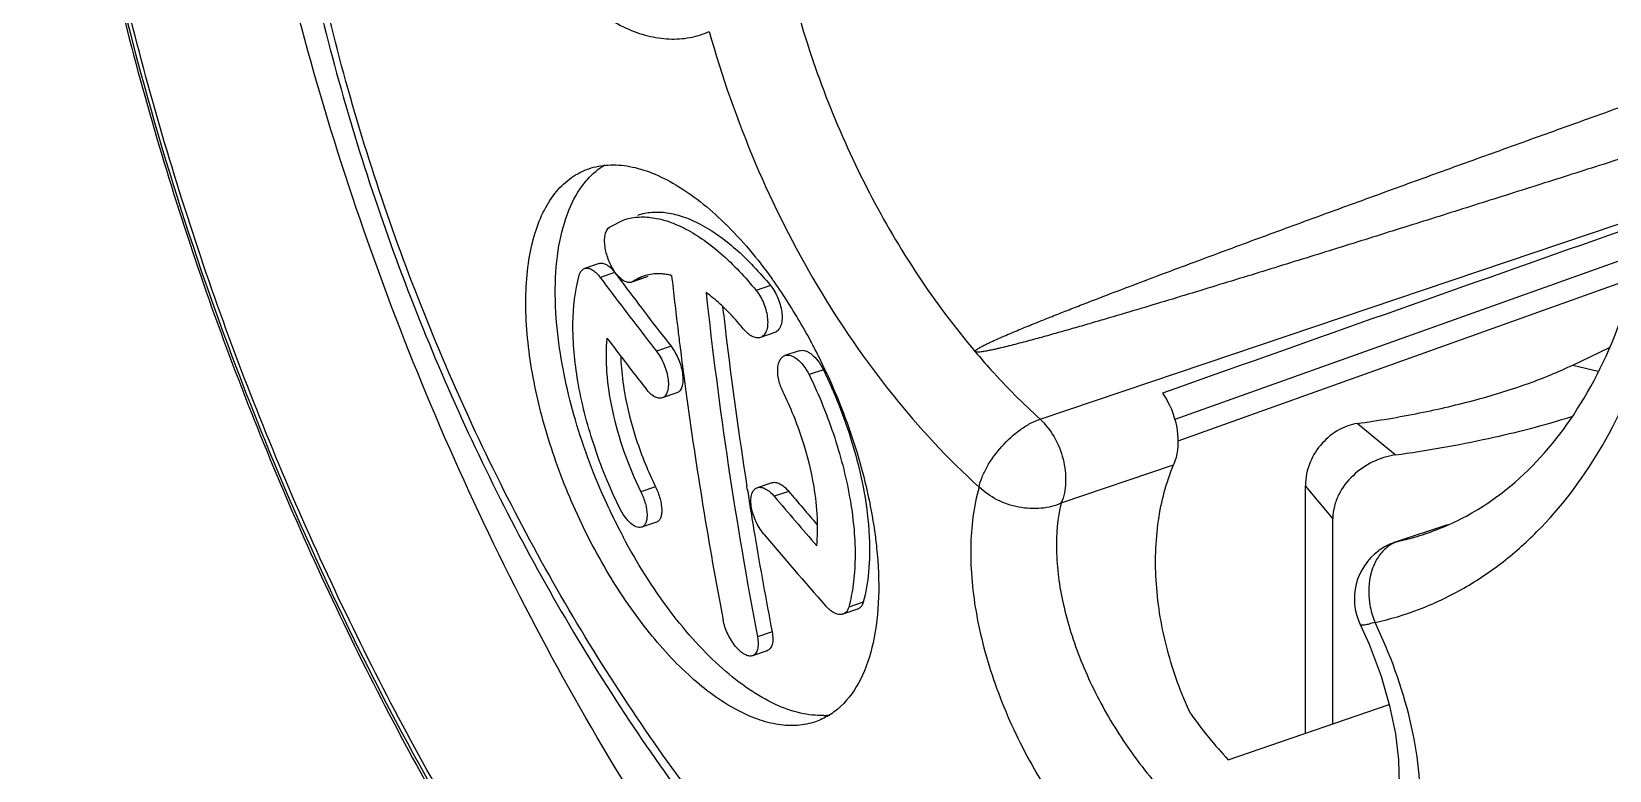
# Model space of a CAD drawing. Header units: millimetres. Extents: x 0 to 420, y -2 to 297.
# Drawn here: x 333.52 to 349.39, y 80.69 to 88.12 of the extents above; entities that cross this region are included whole.
import ezdxf

# ---------------------------------------------------------------- set-up
doc = ezdxf.new("R2010")
doc.units = ezdxf.units.MM
doc.header["$LTSCALE"] = 23.1
doc.layers.get('0').update_dxf_attribs({"linetype": 'CONTINUOUS'})
doc.layers.add('FASEN', color=7, linetype='CONTINUOUS')
doc.layers.add('RUNDUNGEN', color=7, linetype='CONTINUOUS')

msp = doc.modelspace()

# ---------------------------------------------------------------- linework, layer by layer
at = {"color": 7, "linetype": 'CONTINUOUS'}
for p, q in [((339.33603, 86.15285), (339.47444, 86.22344)), ((339.23193, 85.78741), (339.0851, 85.73719)), ((339.70591, 85.64814), (339.55985, 85.59819)), ((339.57708, 85.60699), (339.56017, 85.5983)), ((339.7231, 85.65693), (339.70623, 85.64825)), ((340.99844, 85.09223), (340.85387, 85.04278)), ((341.24463, 84.90927), (341.10022, 84.85988)), ((349.02381, 84.76516), (349.39435, 84.9429)), ((340.01194, 84.48447), (339.86541, 84.43435)), ((340.09308, 84.58101), (340.1048, 84.49751)), ((340.09308, 84.58101), (340.10439, 84.49727)), ((340.72196, 83.51591), (340.71779, 83.54267)), ((340.9676, 83.58152), (340.82174, 83.53163)), ((346.33449, 81.06085), (346.33492, 83.55082)), ((339.80758, 83.18401), (339.65916, 83.13325)), ((341.83028, 82.30929), (341.68429, 82.25936)), ((340.92268, 81.89186), (340.77478, 81.84128))]:
    msp.add_line(p, q, dxfattribs=at)
at = {"color": 9, "linetype": 'CONTINUOUS'}
for p, q in [((339.38909, 85.69569), (339.24248, 85.64554)), ((339.7231, 85.65693), (339.57708, 85.60699)), ((340.95407, 85.5657), (340.80976, 85.51634)), ((339.95471, 84.95355), (339.8085, 84.90354)), ((349.02381, 84.76516), (349.28004, 84.70259)), ((341.4874, 84.71807), (341.34313, 84.66873)), ((347.23777, 83.86037), (346.85698, 84.17684)), ((339.79912, 83.54101), (339.65114, 83.4904)), ((341.13865, 83.49454), (340.99294, 83.44471)), ((346.61131, 83.22193), (346.33492, 83.55082)), ((347.54069, 83.06747), (347.54693, 83.06955)), ((341.88733, 82.37925), (341.74148, 82.32937)), ((340.97115, 82.08039), (340.82358, 82.02992))]:
    msp.add_line(p, q, dxfattribs=at)
at = {"color": 3, "linetype": 'CONTINUOUS'}
msp.add_line((346.61096, 81.15541), (346.61131, 83.22193), dxfattribs=at)
at = {"color": 7, "linetype": 'CONTINUOUS'}
for centre, radius, start, end in [((375.14243, 112.44833), 44.80174, 216.744902, 216.943512), ((375.10053, 112.33096), 44.55047, 216.717311, 216.917009), ((375.69098, 112.77741), 45.29071, 216.919888, 217.903926), ((339.81791, 85.26367), 0.41937, 115.762025, 125.049398), ((339.81456, 85.2699), 0.4123, 108.891071, 115.718332), ((339.81546, 85.2672), 0.41515, 106.558284, 108.88848), ((385.90406, 90.71431), 46.21978, 186.270349, 186.937947), ((336.87633, 82.6863), 5.04434, 35.348588, 35.782793), ((336.68658, 82.55289), 5.27629, 32.496878, 35.338118), ((375.73261, 112.89498), 45.54187, 216.946359, 217.925105), ((384.1777, 90.2604), 44.12845, 186.200066, 190.749291), ((336.38798, 82.35963), 5.63196, 30.684942, 32.523061), ((386.17201, 90.57869), 45.99604, 186.522246, 186.829853), ((336.18011, 82.23582), 5.87392, 28.098893, 30.688826), ((385.43605, 90.65822), 45.74842, 186.939018, 187.149103), ((384.91393, 90.41968), 44.72798, 186.819256, 188.844413), ((375.25383, 112.2138), 45.06139, 217.093302, 217.366495), ((385.10185, 90.61603), 45.41157, 187.148758, 187.636972), ((336.02252, 82.14975), 6.05347, 27.872231, 28.114973), ((335.98843, 82.13177), 6.09201, 27.228578, 27.87184), ((335.91882, 82.09617), 6.17019, 25.389956, 27.22677), ((375.61025, 112.48642), 45.51012, 217.366939, 217.909235), ((335.88103, 82.07799), 6.21213, 24.686615, 25.392021), ((383.584, 90.40417), 43.87902, 187.736526, 190.773402), ((383.97159, 90.2757), 43.77471, 188.883294, 189.134504), ((378.25303, 114.85128), 48.58726, 220.193385, 220.708235), ((345.09238, 86.01769), 6.36095, 205.091876, 205.426711), ((383.68743, 90.22991), 43.48689, 189.134379, 189.503796), ((378.45898, 115.11025), 49.05518, 220.203828, 220.970038), ((344.99174, 85.96863), 6.24899, 205.416673, 207.959755), ((382.81579, 90.08059), 42.60255, 189.499293, 190.823657), ((378.23029, 114.61872), 48.88854, 220.196558, 221.311614), ((341.46656, 82.00768), 0.76762, 271.896341, 276.387482)]:
    msp.add_arc(centre, radius, start, end, dxfattribs=at)
at = {"color": 9, "linetype": 'CONTINUOUS'}
for centre, radius, start, end in [((346.63389, 85.80373), 2.88262, 282.615514, 286.065174), ((346.63744, 85.79105), 2.86945, 286.067156, 288.347743)]:
    msp.add_arc(centre, radius, start, end, dxfattribs=at)
at = {"color": 7, "linetype": 'CONTINUOUS'}
msp.add_ellipse((346.26353, 82.06777), major_axis=(-1.48828, 2.10211), ratio=0.52492293, start_param=-4.6976926, end_param=-4.46489565, dxfattribs=at)
for points, knots in [([(343.01428, 84.89869), (343.01364, 84.90024), (343.01308, 84.90359), (343.01523, 84.90798), (343.01849, 84.91112), (343.02509, 84.9176), (343.03666, 84.92579), (343.05274, 84.93588), (343.07517, 84.94867), (343.10401, 84.96381), (343.13928, 84.98122), (343.17505, 84.99816), (343.22329, 85.02033), (343.28417, 85.04736), (343.3578, 85.07908), (343.43191, 85.11032), (343.50637, 85.14119), (343.60609, 85.18197), (343.73126, 85.23233), (343.88203, 85.29204), (344.03328, 85.35122), (344.23557, 85.4296), (344.48916, 85.52669), (344.79423, 85.64217), (345.09998, 85.7569), (345.40628, 85.87103), (345.71302, 85.98466), (346.1226, 86.13566), (346.63532, 86.3235), (347.25138, 86.54779), (347.86822, 86.77121), (348.48567, 86.99393), (349.10365, 87.21605), (349.72207, 87.43767), (350.54727, 87.73259), (351.57957, 88.10026), (352.40585, 88.39347), (352.81916, 88.5399)], [0, 0, 0, 0, 0.000482, 0.00090836, 0.00134222, 0.00177779, 0.00355848, 0.00538046, 0.00722456, 0.01095246, 0.01471373, 0.01849663, 0.02229504, 0.0299249, 0.03758612, 0.04526974, 0.05297041, 0.06068461, 0.0761445, 0.09163651, 0.10715295, 0.12268877, 0.15380545, 0.18496808, 0.21616563, 0.24739088, 0.27863882, 0.3099058, 0.37248639, 0.43511691, 0.49778708, 0.56048974, 0.62321965, 0.68597288, 0.74874635, 0.8743447, 1, 1, 1, 1]), ([(353.12997, 88.00336), (352.71258, 87.86855), (351.87748, 87.59926), (350.62404, 87.19664), (349.57858, 86.86247), (348.74141, 86.59617), (348.11292, 86.397), (347.48383, 86.19854), (346.854, 86.00094), (346.32852, 85.83722), (345.90758, 85.70696), (345.59144, 85.60966), (345.27489, 85.51287), (344.95783, 85.41667), (344.64013, 85.32124), (344.37481, 85.24259), (344.16203, 85.18038), (344.002, 85.13413), (343.84153, 85.08842), (343.70741, 85.05094), (343.59975, 85.02147), (343.5187, 84.99966), (343.43734, 84.97823), (343.35556, 84.95731), (343.28704, 84.94049), (343.23185, 84.92759), (343.1901, 84.91827), (343.14795, 84.90946), (343.11241, 84.90278), (343.08359, 84.89821), (343.06124, 84.89525), (343.03855, 84.8937), (343.02097, 84.89379), (343.01428, 84.89869)], [0, 0, 0, 0, 0.12428785, 0.24863402, 0.37305335, 0.43529711, 0.49756864, 0.55987325, 0.62221825, 0.68461414, 0.7158359, 0.74707712, 0.77834156, 0.80963443, 0.8409632, 0.87233941, 0.88805088, 0.90378254, 0.91953975, 0.93533076, 0.94324295, 0.95116957, 0.95911449, 0.96708366, 0.97508718, 0.97910734, 0.98314502, 0.98720757, 0.9913095, 0.99338503, 0.99548938, 0.99765069, 1, 1, 1, 1]), ([(338.539, 84.81808), (338.505, 85.04882), (338.47998, 85.38635), (338.51823, 85.81383), (338.57832, 86.08624), (338.67002, 86.32001), (338.79287, 86.51138), (338.9458, 86.65607), (339.06679, 86.71812), (339.12878, 86.73932)], [0, 0, 0, 0, 0.32417806, 0.46676509, 0.59539709, 0.71060814, 0.81405305, 0.90893522, 1, 1, 1, 1]), ([(339.06456, 86.57027), (339.08052, 86.59179), (339.14514, 86.6716), (339.22491, 86.73959), (339.29001, 86.77857)], [0, 0, 0, 0, 0.26095991, 1, 1, 1, 1]), ([(339.12878, 86.73932), (339.19142, 86.76075), (339.32857, 86.78628), (339.5464, 86.76909), (339.77653, 86.69915), (340.01528, 86.57807), (340.25902, 86.4078), (340.59785, 86.10727), (340.82563, 85.83401), (340.9685, 85.63579)], [0, 0, 0, 0, 0.08740501, 0.18147187, 0.28591253, 0.40295931, 0.53351905, 0.67739688, 1, 1, 1, 1]), ([(338.82656, 84.98708), (338.80478, 85.14984), (338.78019, 85.45999), (338.80516, 85.89765), (338.89271, 86.27043), (339.00004, 86.4833), (339.06456, 86.57027)], [0, 0, 0, 0, 0.30134682, 0.56929652, 0.80128137, 1, 1, 1, 1]), ([(339.47471, 86.22348), (339.52011, 86.23901), (339.61847, 86.25876), (339.77462, 86.25181), (339.93958, 86.20989), (340.18018, 86.10299), (340.48713, 85.87881), (340.70254, 85.64826), (340.80976, 85.51634)], [0, 0, 0, 0, 0.09030443, 0.1864562, 0.29185414, 0.40876731, 0.68007812, 1, 1, 1, 1]), ([(339.62046, 86.27333), (339.66577, 86.28882), (339.76396, 86.30852), (339.91986, 86.30149), (340.08459, 86.25949), (340.32493, 86.1525), (340.63163, 85.92821), (340.84689, 85.69763), (340.95407, 85.5657)], [0, 0, 0, 0, 0.09019172, 0.18625491, 0.29159701, 0.40849096, 0.67987432, 1, 1, 1, 1]), ([(339.36642, 85.73875), (339.34399, 85.7775), (339.30899, 85.85859), (339.28684, 85.96335), (339.28655, 86.04136), (339.29574, 86.09932), (339.31604, 86.13885), (339.33603, 86.15285)], [0, 0, 0, 0, 0.3052505, 0.59710053, 0.72397791, 0.83359864, 1, 1, 1, 1]), ([(339.03154, 85.66843), (339.03594, 85.68437), (339.04749, 85.71288), (339.07241, 85.73286), (339.0851, 85.73719)], [0, 0, 0, 0, 0.55209175, 1, 1, 1, 1]), ([(339.0851, 85.73719), (339.09393, 85.74021), (339.11454, 85.74224), (339.14652, 85.73287), (339.17975, 85.71263), (339.20049, 85.69373), (339.21099, 85.68284)], [0, 0, 0, 0, 0.19468791, 0.41765887, 0.68430424, 1, 1, 1, 1]), ([(339.23193, 85.78741), (339.24294, 85.79117), (339.26988, 85.79213), (339.3103, 85.77473), (339.3515, 85.7417), (339.37661, 85.71241), (339.38909, 85.69569)], [0, 0, 0, 0, 0.18165295, 0.40083885, 0.67418268, 1, 1, 1, 1]), ([(339.43687, 85.64585), (339.43045, 85.65208), (339.40375, 85.68046), (339.38145, 85.7128), (339.36642, 85.73875)], [0, 0, 0, 0, 0.22964847, 1, 1, 1, 1]), ([(339.43597, 83.33114), (339.33537, 83.53718), (339.16596, 83.953), (339.00604, 84.57696), (338.95045, 85.1518), (338.98822, 85.51159), (339.03154, 85.66843)], [0, 0, 0, 0, 0.28497562, 0.55613781, 0.79775764, 1, 1, 1, 1]), ([(339.21099, 85.68284), (339.2137, 85.68002), (339.22479, 85.66811), (339.23508, 85.65546), (339.24248, 85.64554)], [0, 0, 0, 0, 0.24019633, 1, 1, 1, 1]), ([(339.51229, 85.59802), (339.50602, 85.59977), (339.47791, 85.61052), (339.45368, 85.62952), (339.43687, 85.64585)], [0, 0, 0, 0, 0.21748182, 1, 1, 1, 1]), ([(339.55984, 85.59823), (339.55624, 85.59701), (339.54066, 85.59313), (339.52403, 85.59474), (339.51229, 85.59802)], [0, 0, 0, 0, 0.23733491, 1, 1, 1, 1]), ([(339.89326, 85.67877), (339.87613, 85.68096), (339.81057, 85.68644), (339.74366, 85.67896), (339.69715, 85.66513)], [0, 0, 0, 0, 0.26253996, 1, 1, 1, 1]), ([(339.96078, 85.66619), (339.95511, 85.66756), (339.93278, 85.67268), (339.91018, 85.6766), (339.89326, 85.67877)], [0, 0, 0, 0, 0.25509136, 1, 1, 1, 1]), ([(340.95407, 85.5657), (340.98688, 85.52531), (341.02608, 85.4552), (341.05855, 85.35617), (341.07159, 85.2824), (341.07233, 85.21505), (341.06075, 85.15811), (341.0369, 85.11438), (341.01142, 85.09667), (340.99844, 85.09223)], [0, 0, 0, 0, 0.29678301, 0.44947956, 0.59356572, 0.72225056, 0.83153127, 0.92177049, 1, 1, 1, 1]), ([(340.49683, 85.33318), (340.48131, 85.3483), (340.42097, 85.40527), (340.3569, 85.45837), (340.30736, 85.49451)], [0, 0, 0, 0, 0.26116061, 1, 1, 1, 1]), ([(340.80976, 85.51634), (340.84258, 85.47597), (340.88178, 85.40586), (340.91423, 85.30683), (340.92723, 85.23305), (340.92793, 85.16567), (340.9163, 85.10871), (340.89239, 85.06495), (340.86687, 85.04723), (340.85387, 85.04279)], [0, 0, 0, 0, 0.29666676, 0.44930775, 0.59336104, 0.72204543, 0.83136227, 0.92167389, 1, 1, 1, 1]), ([(340.68201, 85.12948), (340.66705, 85.14789), (340.60822, 85.21836), (340.54558, 85.28568), (340.49683, 85.33318)], [0, 0, 0, 0, 0.25847118, 1, 1, 1, 1]), ([(340.85387, 85.04279), (340.84152, 85.03856), (340.81218, 85.03649), (340.76762, 85.05232), (340.72262, 85.08412), (340.6954, 85.113), (340.68201, 85.12948)], [0, 0, 0, 0, 0.19287086, 0.41719125, 0.68633895, 1, 1, 1, 1]), ([(339.33172, 83.3202), (339.2043, 83.59232), (338.994, 84.13744), (338.86392, 84.70784), (338.82656, 84.98708)], [0, 0, 0, 0, 0.51610354, 1, 1, 1, 1]), ([(339.31041, 85.03661), (339.29836, 84.92238), (339.29917, 84.67538), (339.35898, 84.29188), (339.47535, 83.88859), (339.58687, 83.62207), (339.65114, 83.4904)], [0, 0, 0, 0, 0.21526681, 0.45994915, 0.72542779, 1, 1, 1, 1]), ([(339.95471, 84.95355), (339.98682, 84.9123), (340.02546, 84.84172), (340.05882, 84.74271), (340.07321, 84.66953), (340.07603, 84.60334), (340.06724, 84.548), (340.047, 84.50569), (340.02375, 84.48851), (340.01194, 84.48447)], [0, 0, 0, 0, 0.30315395, 0.45915967, 0.60531169, 0.7342013, 0.84153595, 0.92760958, 1, 1, 1, 1]), ([(341.24463, 84.90927), (341.26297, 84.91554), (341.29638, 84.91394), (341.337, 84.89628), (341.38353, 84.86498), (341.43787, 84.80628), (341.47208, 84.74953), (341.4874, 84.71807)], [0, 0, 0, 0, 0.17605331, 0.28180518, 0.40194018, 0.68226675, 1, 1, 1, 1]), ([(341.40718, 81.17739), (341.3496, 81.15771), (341.22463, 81.13302), (341.02623, 81.14339), (340.81666, 81.19906), (340.51084, 81.33965), (340.12152, 81.63238), (339.68467, 82.11192), (339.28208, 82.70929), (338.94108, 83.38527), (338.68404, 84.09433), (338.5741, 84.57991), (338.539, 84.81808)], [0, 0, 0, 0, 0.03632028, 0.07505953, 0.11763592, 0.16498358, 0.27522448, 0.40543836, 0.55078924, 0.70388894, 0.85629005, 1, 1, 1, 1]), ([(339.44898, 84.85423), (339.44971, 84.82507), (339.45526, 84.70309), (339.47039, 84.58163), (339.48618, 84.49006)], [0, 0, 0, 0, 0.23890388, 1, 1, 1, 1]), ([(339.8085, 84.90354), (339.84062, 84.86232), (339.87927, 84.79174), (339.91259, 84.69273), (339.92695, 84.61954), (339.92971, 84.55331), (339.92086, 84.49794), (339.90054, 84.45559), (339.87724, 84.4384), (339.8654, 84.43436)], [0, 0, 0, 0, 0.30299403, 0.45892289, 0.60503062, 0.73392071, 0.84130461, 0.92747613, 1, 1, 1, 1]), ([(341.08202, 84.49376), (341.06335, 84.53209), (341.0358, 84.60859), (341.02388, 84.70598), (341.03273, 84.77381), (341.04707, 84.81375), (341.06942, 84.84402), (341.0898, 84.85631), (341.10022, 84.85988)], [0, 0, 0, 0, 0.31888441, 0.603415, 0.72375057, 0.8276809, 0.91762232, 1, 1, 1, 1]), ([(341.10022, 84.85988), (341.11859, 84.86616), (341.15202, 84.86458), (341.19269, 84.84692), (341.23925, 84.81563), (341.2936, 84.75694), (341.32781, 84.70018), (341.34313, 84.66873)], [0, 0, 0, 0, 0.17621084, 0.28199834, 0.40213824, 0.68239582, 1, 1, 1, 1]), ([(346.85698, 84.17684), (347.06697, 84.2064), (347.47135, 84.27432), (348.04677, 84.40761), (348.56222, 84.56664), (348.87885, 84.69563), (349.02381, 84.76516)], [0, 0, 0, 0, 0.28236483, 0.54566593, 0.78592584, 1, 1, 1, 1]), ([(341.34313, 84.66873), (341.44347, 84.4627), (341.61214, 84.04653), (341.77019, 83.42244), (341.81699, 82.92276), (341.79324, 82.56496), (341.76224, 82.40395), (341.74148, 82.32937)], [0, 0, 0, 0, 0.28456995, 0.55551788, 0.79717979, 0.90385769, 1, 1, 1, 1]), ([(341.4874, 84.71807), (341.6021, 84.48266), (341.78896, 84.00932), (341.89978, 83.51184), (341.92867, 83.2687)], [0, 0, 0, 0, 0.51679857, 1, 1, 1, 1]), ([(341.52541, 84.67251), (341.64335, 84.41593), (341.83944, 83.90122), (341.96336, 83.36398), (342.00118, 83.10008)], [0, 0, 0, 0, 0.5143914, 1, 1, 1, 1]), ([(339.48618, 84.49006), (339.51386, 84.32957), (339.59757, 84.00492), (339.72407, 83.69472), (339.79912, 83.54101)], [0, 0, 0, 0, 0.48773915, 1, 1, 1, 1]), ([(339.8654, 84.43436), (339.85408, 84.43049), (339.82653, 84.42928), (339.78497, 84.4462), (339.7424, 84.47872), (339.71639, 84.50781), (339.70345, 84.52444)], [0, 0, 0, 0, 0.18365523, 0.40421302, 0.67655949, 1, 1, 1, 1]), ([(341.39303, 83.54335), (341.36586, 83.70408), (341.28304, 84.02924), (341.15697, 84.3399), (341.08202, 84.49376)], [0, 0, 0, 0, 0.48783371, 1, 1, 1, 1]), ([(346.85712, 84.17684), (346.79215, 84.1677), (346.66002, 84.11901), (346.49275, 83.98311), (346.36833, 83.78837), (346.33493, 83.63141), (346.33492, 83.55082)], [0, 0, 0, 0, 0.22412946, 0.46844594, 0.72471246, 1, 1, 1, 1]), ([(339.65114, 83.4904), (339.67008, 83.45159), (339.69883, 83.37558), (339.71549, 83.27983), (339.71201, 83.21387), (339.70227, 83.17613), (339.68513, 83.14766), (339.66791, 83.13624), (339.65916, 83.13325)], [0, 0, 0, 0, 0.33555024, 0.62791769, 0.74715571, 0.84638979, 0.92813747, 1, 1, 1, 1]), ([(339.79912, 83.54101), (339.81807, 83.5022), (339.84686, 83.4262), (339.8636, 83.33048), (339.86021, 83.26455), (339.85054, 83.22684), (339.83348, 83.1984), (339.81631, 83.187), (339.80758, 83.18402)], [0, 0, 0, 0, 0.33582076, 0.62830168, 0.74751804, 0.84667718, 0.92829812, 1, 1, 1, 1]), ([(340.88752, 83.06548), (340.8535, 83.10575), (340.81199, 83.1752), (340.77566, 83.27336), (340.75966, 83.34582), (340.75575, 83.4117), (340.76428, 83.46725), (340.7853, 83.51015), (340.80943, 83.52739), (340.82174, 83.53162)], [0, 0, 0, 0, 0.30431304, 0.45904684, 0.60345952, 0.73105482, 0.83789163, 0.92487705, 1, 1, 1, 1]), ([(340.82174, 83.53162), (340.83363, 83.5357), (340.86233, 83.53731), (340.90619, 83.52135), (340.95127, 83.4896), (340.97915, 83.46103), (340.99294, 83.44471)], [0, 0, 0, 0, 0.18673288, 0.40977298, 0.68237274, 1, 1, 1, 1]), ([(340.96761, 83.58151), (340.97947, 83.58558), (341.00815, 83.58718), (341.05195, 83.5712), (341.097, 83.53944), (341.12486, 83.51087), (341.13865, 83.49454)], [0, 0, 0, 0, 0.1865415, 0.40951242, 0.68218347, 1, 1, 1, 1]), ([(341.41974, 82.94652), (341.42981, 83.04016), (341.43336, 83.24061), (341.4106, 83.4394), (341.39303, 83.54335)], [0, 0, 0, 0, 0.47183663, 1, 1, 1, 1]), ([(339.65916, 83.13325), (339.62284, 83.12084), (339.56549, 83.1553), (339.51868, 83.20305), (339.47739, 83.25497), (339.45145, 83.29944), (339.43597, 83.33114)], [0, 0, 0, 0, 0.36868692, 0.50682774, 0.66108242, 1, 1, 1, 1]), ([(341.92867, 83.2687), (341.93103, 83.24887), (341.93959, 83.17117), (341.94546, 83.09316), (341.94813, 83.03502)], [0, 0, 0, 0, 0.25547797, 1, 1, 1, 1]), ([(341.49196, 81.24048), (341.41325, 81.23785), (341.24455, 81.25748), (340.99055, 81.3495), (340.72729, 81.50267), (340.45995, 81.71419), (340.19388, 81.97993), (339.84, 82.41048), (339.61045, 82.77829), (339.47215, 83.03878)], [0, 0, 0, 0, 0.08390012, 0.1785236, 0.28600481, 0.40694922, 0.54072853, 0.68581687, 1, 1, 1, 1]), ([(341.94813, 83.03502), (341.95352, 82.91789), (341.95086, 82.69705), (341.91481, 82.47846), (341.88733, 82.37925)], [0, 0, 0, 0, 0.53247475, 1, 1, 1, 1]), ([(342.00118, 83.10008), (342.00954, 83.04171), (342.03705, 82.81932), (342.04725, 82.59451), (342.04176, 82.42946)], [0, 0, 0, 0, 0.26309326, 1, 1, 1, 1]), ([(342.04176, 82.42946), (342.03666, 82.2759), (342.00639, 81.99148), (341.88439, 81.61213), (341.71425, 81.36641), (341.54588, 81.23653), (341.45414, 81.19345), (341.40718, 81.17739)], [0, 0, 0, 0, 0.31012998, 0.57375754, 0.7973524, 0.89981808, 1, 1, 1, 1]), ([(341.88733, 82.37925), (341.88287, 82.36315), (341.87025, 82.33368), (341.84384, 82.31393), (341.83028, 82.3093)], [0, 0, 0, 0, 0.53837945, 1, 1, 1, 1]), ([(341.54458, 82.30862), (341.54149, 82.31134), (341.52892, 82.32278), (341.51713, 82.33508), (341.50862, 82.34476)], [0, 0, 0, 0, 0.2417736, 1, 1, 1, 1]), ([(341.65111, 82.25535), (341.64268, 82.25594), (341.603, 82.26388), (341.56836, 82.28772), (341.54458, 82.30862)], [0, 0, 0, 0, 0.21065296, 1, 1, 1, 1]), ([(341.68429, 82.25937), (341.68173, 82.25849), (341.67095, 82.25544), (341.65957, 82.25476), (341.65111, 82.25535)], [0, 0, 0, 0, 0.24170273, 1, 1, 1, 1]), ([(341.74148, 82.32937), (341.737, 82.31325), (341.72432, 82.28376), (341.69786, 82.26401), (341.68429, 82.25937)], [0, 0, 0, 0, 0.5382493, 1, 1, 1, 1]), ([(340.77477, 81.84131), (340.76332, 81.83739), (340.73499, 81.83644), (340.69203, 81.85398), (340.64692, 81.88723), (340.60203, 81.93502), (340.55997, 81.99428), (340.51252, 82.08193), (340.48761, 82.15374), (340.47839, 82.20208)], [0, 0, 0, 0, 0.07231503, 0.16166146, 0.2729244, 0.40496788, 0.551886, 0.70594115, 1, 1, 1, 1]), ([(340.97115, 82.08039), (340.97546, 82.05781), (340.98042, 82.01578), (340.97576, 81.95847), (340.95794, 81.91394), (340.93458, 81.89596), (340.92267, 81.89189)], [0, 0, 0, 0, 0.33011711, 0.6037014, 0.81929539, 1, 1, 1, 1]), ([(340.82358, 82.02992), (340.82788, 82.00733), (340.83279, 81.96528), (340.82804, 81.90793), (340.81011, 81.86337), (340.78671, 81.84538), (340.77477, 81.84131)], [0, 0, 0, 0, 0.3298554, 0.60335838, 0.81906034, 1, 1, 1, 1])]:
    msp.add_open_spline(points, degree=3, knots=knots, dxfattribs=at)
at = {"color": 9, "linetype": 'CONTINUOUS'}
for points, knots in [([(341.21824, 88.35596), (341.39717, 87.71501), (341.87738, 86.48986), (342.60041, 85.38757), (343.01428, 84.8987)], [0, 0, 0, 0, 0.50954124, 1, 1, 1, 1]), ([(343.01429, 84.89868), (343.06596, 84.83766), (343.27238, 84.60135), (343.49374, 84.37799), (343.66685, 84.22082)], [0, 0, 0, 0, 0.25482301, 1, 1, 1, 1])]:
    msp.add_open_spline(points, degree=3, knots=knots, dxfattribs=at)
at = {"color": 3, "linetype": 'CONTINUOUS'}
for points, knots in [([(347.23777, 83.86037), (347.55252, 83.90468), (348.1509, 84.00916), (348.73952, 84.16084), (349.01522, 84.24759)], [0, 0, 0, 0, 0.52374453, 1, 1, 1, 1]), ([(347.23777, 83.86037), (347.16064, 83.8495), (347.00641, 83.79941), (346.80615, 83.66275), (346.68007, 83.49891), (346.62206, 83.34606), (346.61132, 83.26357), (346.61131, 83.22193)], [0, 0, 0, 0, 0.24221957, 0.49488292, 0.74453215, 0.87052724, 1, 1, 1, 1])]:
    msp.add_open_spline(points, degree=3, knots=knots, dxfattribs=at)
at = {"layer": 'FASEN', "color": 7, "linetype": 'CONTINUOUS'}
msp.add_line((345.5583, 80.79538), (347.17868, 81.34958), dxfattribs=at)
at = {"layer": 'RUNDUNGEN', "color": 9, "linetype": 'CONTINUOUS'}
for p, q in [((343.66685, 84.22082), (353.32038, 87.47658)), ((353.38019, 87.20368), (345.02255, 84.21562)), ((343.87868, 83.37801), (345.00988, 83.76064)), ((347.23512, 82.98269), (347.26347, 82.99071))]:
    msp.add_line(p, q, dxfattribs=at)
at = {"layer": 'RUNDUNGEN', "color": 7, "linetype": 'CONTINUOUS'}
for p, q in [((352.77675, 86.76104), (345.05209, 83.99928)), ((347.76315, 83.15917), (347.23728, 82.98342)), ((347.23487, 82.98261), (347.23512, 82.98269)), ((346.88555, 82.1568), (346.88548, 82.15696)), ((346.8859, 82.15606), (346.97557, 81.95614))]:
    msp.add_line(p, q, dxfattribs=at)
msp.add_lwpolyline([(346.97557, 81.95614), (347.09598, 81.63548), (347.18246, 81.33649), (347.23995, 81.05649), (347.27131, 80.79454), (347.27813, 80.5511), (347.2613, 80.32663), (347.22158, 80.1256), (347.16033, 79.95218), (347.08129, 79.81314), (346.99068, 79.71221), (346.88592, 79.64248), (346.82191, 79.61661)], dxfattribs=at)
for centre, radius, start, end in [((1120.57106, -2101.18932), 2319.22965, 109.31848177, 109.53923976), ((347.42601, 82.41407), 0.59854, 126.081352, 205.438763), ((347.42958, 82.41027), 0.60455, 108.763602, 126.006486)]:
    msp.add_arc(centre, radius, start, end, dxfattribs=at)
at = {"layer": 'RUNDUNGEN', "color": 9, "linetype": 'CONTINUOUS'}
for centre, radius, start, end in [((347.77709, 82.49284), 0.80551, 188.404411, 200.920418), ((347.74339, 82.48031), 0.76956, 200.944798, 203.371454)]:
    msp.add_arc(centre, radius, start, end, dxfattribs=at)
at = {"layer": 'RUNDUNGEN', "color": 7, "linetype": 'CONTINUOUS'}
for points, knots in [([(340.99254, 110.59448), (340.40732, 110.30909), (339.27532, 109.61653), (337.77267, 108.26887), (336.47397, 106.63444), (335.00632, 104.06222), (334.05753, 101.08643), (333.59334, 97.89848), (333.4865, 95.33785), (333.62962, 92.70331), (334.0192, 90.03448), (334.64866, 87.37325), (335.50769, 84.76147), (336.58308, 82.23967), (338.2616, 79.09039), (339.81797, 76.91855), (340.97604, 75.61115)], [0, 0, 0, 0, 0.04960487, 0.1004134, 0.15303718, 0.20794285, 0.32533367, 0.38806562, 0.45314943, 0.5202181, 0.58880223, 0.65835953, 0.72830257, 0.79802647, 0.86693632, 1, 1, 1, 1]), ([(335.96081, 90.89261), (336.06562, 90.03315), (336.38125, 88.31518), (337.14584, 85.80837), (338.1858, 83.41071), (339.47341, 81.18805), (340.97545, 79.20079), (342.65527, 77.50313), (344.47241, 76.1431), (345.78584, 75.47077), (346.44865, 75.21115)], [0, 0, 0, 0, 0.13187058, 0.26531794, 0.39835875, 0.52904443, 0.65563099, 0.77675064, 0.89158195, 1, 1, 1, 1]), ([(348.44348, 83.58654), (348.68523, 83.79602), (349.12846, 84.32912), (349.41697, 84.95497), (349.53521, 85.29764)], [0, 0, 0, 0, 0.4687754, 1, 1, 1, 1]), ([(344.89923, 84.48205), (344.90379, 84.47549), (344.92187, 84.44859), (344.93833, 84.42061), (344.94981, 84.39907)], [0, 0, 0, 0, 0.24662131, 1, 1, 1, 1]), ([(344.94981, 84.39907), (345.00404, 84.2973), (345.0703, 84.08361), (345.05016, 83.85575), (345.00988, 83.76064)], [0, 0, 0, 0, 0.52751576, 1, 1, 1, 1]), ([(345.18208, 81.25573), (345.08437, 81.46226), (344.92813, 81.89085), (344.81589, 82.55058), (344.83192, 83.18481), (344.93448, 83.58263), (345.00988, 83.76064)], [0, 0, 0, 0, 0.26605249, 0.52777542, 0.77488897, 1, 1, 1, 1]), ([(347.54073, 83.06755), (347.70358, 83.12156), (348.02423, 83.26557), (348.30954, 83.47047), (348.44348, 83.58654)], [0, 0, 0, 0, 0.49188464, 1, 1, 1, 1])]:
    msp.add_open_spline(points, degree=3, knots=knots, dxfattribs=at)
at = {"layer": 'RUNDUNGEN', "color": 9, "linetype": 'CONTINUOUS'}
for points, knots in [([(341.07507, 110.14501), (340.64736, 109.96313), (339.81039, 109.5312), (338.64861, 108.70025), (337.58464, 107.69104), (336.62892, 106.5146), (335.78984, 105.18267), (334.81791, 103.17773), (333.95284, 100.342), (333.49436, 96.63826), (333.60594, 92.69975), (334.28222, 88.67332), (335.4971, 84.70847), (337.20512, 80.95342), (339.34273, 77.54855), (341.83208, 74.62077), (344.58224, 72.28008), (347.06415, 70.86484), (349.07578, 70.13226), (350.55189, 69.78806), (352.01081, 69.64231), (353.43834, 69.69738), (354.81956, 69.95311), (355.69989, 70.25591), (356.12458, 70.43803)], [0, 0, 0, 0, 0.02485823, 0.05016221, 0.0761539, 0.10305438, 0.13102208, 0.16015911, 0.22201969, 0.2885462, 0.35895012, 0.43201595, 0.50626768, 0.58011975, 0.6520229, 0.72061213, 0.78486421, 0.84427303, 0.87223732, 0.8991353, 0.92512643, 0.95042348, 0.97528496, 1, 1, 1, 1]), ([(341.0468, 75.67922), (339.88472, 76.97159), (338.32337, 79.12911), (336.64153, 82.26597), (335.56374, 84.78637), (334.70553, 87.39888), (334.08101, 90.06011), (333.70085, 92.72501), (333.57155, 95.3488), (333.69548, 97.88739), (334.07096, 100.29827), (334.69236, 102.5411), (335.55038, 104.57832), (336.63229, 106.37517), (337.92209, 107.90025), (339.39891, 109.12433), (340.50131, 109.72856), (341.06749, 109.96932)], [0, 0, 0, 0, 0.13435651, 0.20420321, 0.27495939, 0.34595887, 0.41652585, 0.4860017, 0.55377274, 0.61929888, 0.68214423, 0.74201029, 0.79877063, 0.85250765, 0.9035382, 0.95243875, 1, 1, 1, 1]), ([(355.51338, 71.94903), (355.11636, 71.81119), (354.29631, 71.59201), (353.02123, 71.44309), (351.71053, 71.4738), (350.37733, 71.68343), (349.03406, 72.06937), (347.21078, 72.82804), (344.97556, 74.21508), (342.51202, 76.43892), (340.29552, 79.17357), (338.40496, 82.3193), (336.90742, 85.76219), (335.85709, 89.37724), (335.29222, 93.03325), (335.23404, 96.59841), (335.68577, 99.9437), (336.49397, 102.50064), (337.38961, 104.30729), (338.15916, 105.50775), (339.03257, 106.56841), (340.0024, 107.47898), (341.05939, 108.22982), (341.81975, 108.62113), (342.20821, 108.78631)], [0, 0, 0, 0, 0.02466787, 0.04961422, 0.07510703, 0.10137841, 0.1286129, 0.1569418, 0.21707656, 0.28192371, 0.35089452, 0.42293602, 0.49669303, 0.57065471, 0.64329217, 0.71319525, 0.77921594, 0.84062522, 0.8695701, 0.89737248, 0.92413475, 0.95001325, 0.97522369, 1, 1, 1, 1]), ([(348.54891, 102.78456), (349.21459, 102.38673), (350.51453, 101.42881), (352.25589, 99.65108), (353.80543, 97.53923), (355.11204, 95.16343), (356.13306, 92.60203), (356.83458, 89.93999), (357.19322, 87.2654), (357.19677, 84.66639), (356.84375, 82.22771), (356.14383, 80.02948), (355.26871, 78.42778), (354.41503, 77.35315), (353.71816, 76.66518), (352.95908, 76.08721), (352.1442, 75.62467), (351.28083, 75.28183), (350.37679, 75.06207), (349.44017, 74.96707), (348.14144, 75.00794), (347.16928, 75.22897), (346.53898, 75.44454)], [0, 0, 0, 0, 0.06206406, 0.12845548, 0.19846613, 0.27103663, 0.34487802, 0.41859338, 0.49080407, 0.56025696, 0.62594096, 0.68721925, 0.74397208, 0.77083588, 0.79683055, 0.82213622, 0.84697179, 0.87158585, 0.89624064, 0.92119352, 0.94668806, 1, 1, 1, 1]), ([(358.29699, 101.87609), (358.99985, 100.82434), (360.27836, 98.60185), (361.77248, 95.04614), (362.82568, 91.33052), (363.40253, 87.57876), (363.48349, 83.91393), (363.06487, 80.4571), (362.29344, 77.79258), (361.43019, 75.88465), (360.68431, 74.60105), (359.834, 73.44979), (358.88611, 72.44088), (357.84849, 71.58339), (356.72983, 70.88543), (355.54006, 70.35345), (354.28986, 69.99254), (352.99066, 69.80594), (351.65424, 69.79481), (350.29236, 69.959), (348.42515, 70.4168), (346.08198, 71.43995), (343.42156, 73.27334), (341.8155, 74.82433), (341.0468, 75.67922)], [0, 0, 0, 0, 0.07315587, 0.14779727, 0.22252481, 0.29593628, 0.36673655, 0.43385686, 0.49658597, 0.5262497, 0.55478875, 0.58227864, 0.60884212, 0.63464823, 0.65990721, 0.68486275, 0.70977768, 0.73491737, 0.76053269, 0.78684573, 0.8140384, 0.87148585, 0.93351336, 1, 1, 1, 1]), ([(346.53898, 75.44454), (345.89777, 75.66385), (344.61406, 76.26302), (342.82353, 77.52922), (341.1481, 79.15469), (339.63666, 81.09048), (338.33251, 83.27912), (337.27402, 85.65582), (336.49252, 88.14943), (336.16777, 89.86142), (336.05921, 90.71805)], [0, 0, 0, 0, 0.10485639, 0.21757269, 0.33789178, 0.46474886, 0.59650592, 0.7311342, 0.86639407, 1, 1, 1, 1]), ([(338.65773, 88.88991), (338.77989, 88.72774), (338.97729, 88.50642), (339.27639, 88.2754), (339.49555, 88.15096), (339.71518, 88.07085), (339.9324, 88.03694), (340.14355, 88.05073), (340.27664, 88.09162), (340.33957, 88.11906)], [0, 0, 0, 0, 0.30580763, 0.44222996, 0.56786366, 0.68390687, 0.79247349, 0.89659679, 1, 1, 1, 1]), ([(340.33957, 88.11906), (340.46491, 87.67009), (340.77228, 86.79252), (341.39092, 85.56281), (342.14507, 84.46259), (342.73904, 83.82229), (343.0524, 83.53781)], [0, 0, 0, 0, 0.2595567, 0.51606172, 0.76434175, 1, 1, 1, 1]), ([(347.0364, 82.17491), (347.18778, 82.20879), (347.48655, 82.29886), (347.91196, 82.49913), (348.30967, 82.76235), (348.80563, 83.20014), (349.33656, 83.90136), (349.62958, 84.55237), (349.74972, 84.90056)], [0, 0, 0, 0, 0.11586933, 0.23210887, 0.35003028, 0.47089254, 0.72486703, 1, 1, 1, 1]), ([(343.05234, 83.53786), (343.05957, 83.57143), (343.08219, 83.64124), (343.15179, 83.78321), (343.27667, 83.95226), (343.4319, 84.09436), (343.56641, 84.17929), (343.63393, 84.20973), (343.66685, 84.22082)], [0, 0, 0, 0, 0.10852235, 0.23054634, 0.49845941, 0.76721937, 0.89023265, 1, 1, 1, 1]), ([(343.66685, 84.22082), (343.72056, 84.16753), (343.82083, 84.04474), (343.90761, 83.82241), (343.93378, 83.59302), (343.90859, 83.4415), (343.87865, 83.378)], [0, 0, 0, 0, 0.24800518, 0.51241648, 0.76991199, 1, 1, 1, 1]), ([(343.0524, 83.53781), (342.99749, 83.34139), (342.94502, 82.90451), (343.01299, 82.21786), (343.21579, 81.49497), (343.54224, 80.77821), (343.97349, 80.11012), (344.4845, 79.532), (345.04389, 79.08072), (345.45415, 78.87062), (345.65735, 78.80114)], [0, 0, 0, 0, 0.10543238, 0.22455863, 0.35479481, 0.49180293, 0.63025046, 0.76442574, 0.88898025, 1, 1, 1, 1]), ([(343.87865, 83.378), (343.8175, 83.34617), (343.67219, 83.31333), (343.44878, 83.32587), (343.23035, 83.39834), (343.10656, 83.48833), (343.05234, 83.53786)], [0, 0, 0, 0, 0.23327252, 0.48946923, 0.75150951, 1, 1, 1, 1]), ([(343.87868, 83.37801), (343.84139, 83.22361), (343.81364, 82.88044), (343.88736, 82.34368), (344.06724, 81.7779), (344.34376, 81.21557), (344.70152, 80.68965), (345.1201, 80.23287), (345.57368, 79.87502), (345.90393, 79.70715), (346.06709, 79.65135)], [0, 0, 0, 0, 0.10317966, 0.22071178, 0.35012245, 0.48713601, 0.62638713, 0.76194001, 0.88799037, 1, 1, 1, 1]), ([(347.19221, 82.95726), (347.15728, 82.93577), (347.09221, 82.87837), (347.04711, 82.80484), (347.02868, 82.76478)], [0, 0, 0, 0, 0.48187572, 1, 1, 1, 1]), ([(347.26347, 82.99071), (347.24486, 82.98449), (347.22062, 82.97389), (347.19787, 82.96074), (347.19221, 82.95726)], [0, 0, 0, 0, 0.74704795, 1, 1, 1, 1]), ([(347.02868, 82.76478), (347.01558, 82.73626), (346.9708, 82.61172), (346.96554, 82.47458), (346.98023, 82.37511)], [0, 0, 0, 0, 0.23787489, 1, 1, 1, 1]), ([(347.03697, 82.17503), (347.0166, 82.17034), (346.98118, 82.16137), (346.94047, 82.15053), (346.91469, 82.14713), (346.89963, 82.14704), (346.88844, 82.15086), (346.88606, 82.15575)], [0, 0, 0, 0, 0.40161472, 0.70128844, 0.81128803, 0.89561996, 1, 1, 1, 1]), ([(347.49323, 80.24774), (347.4978, 80.39985), (347.48243, 80.71613), (347.36545, 81.37227), (347.1871, 81.85905), (347.0364, 82.17491)], [0, 0, 0, 0, 0.22872624, 0.47400727, 1, 1, 1, 1])]:
    msp.add_open_spline(points, degree=3, knots=knots, dxfattribs=at)

doc.saveas('drawing.dxf')
